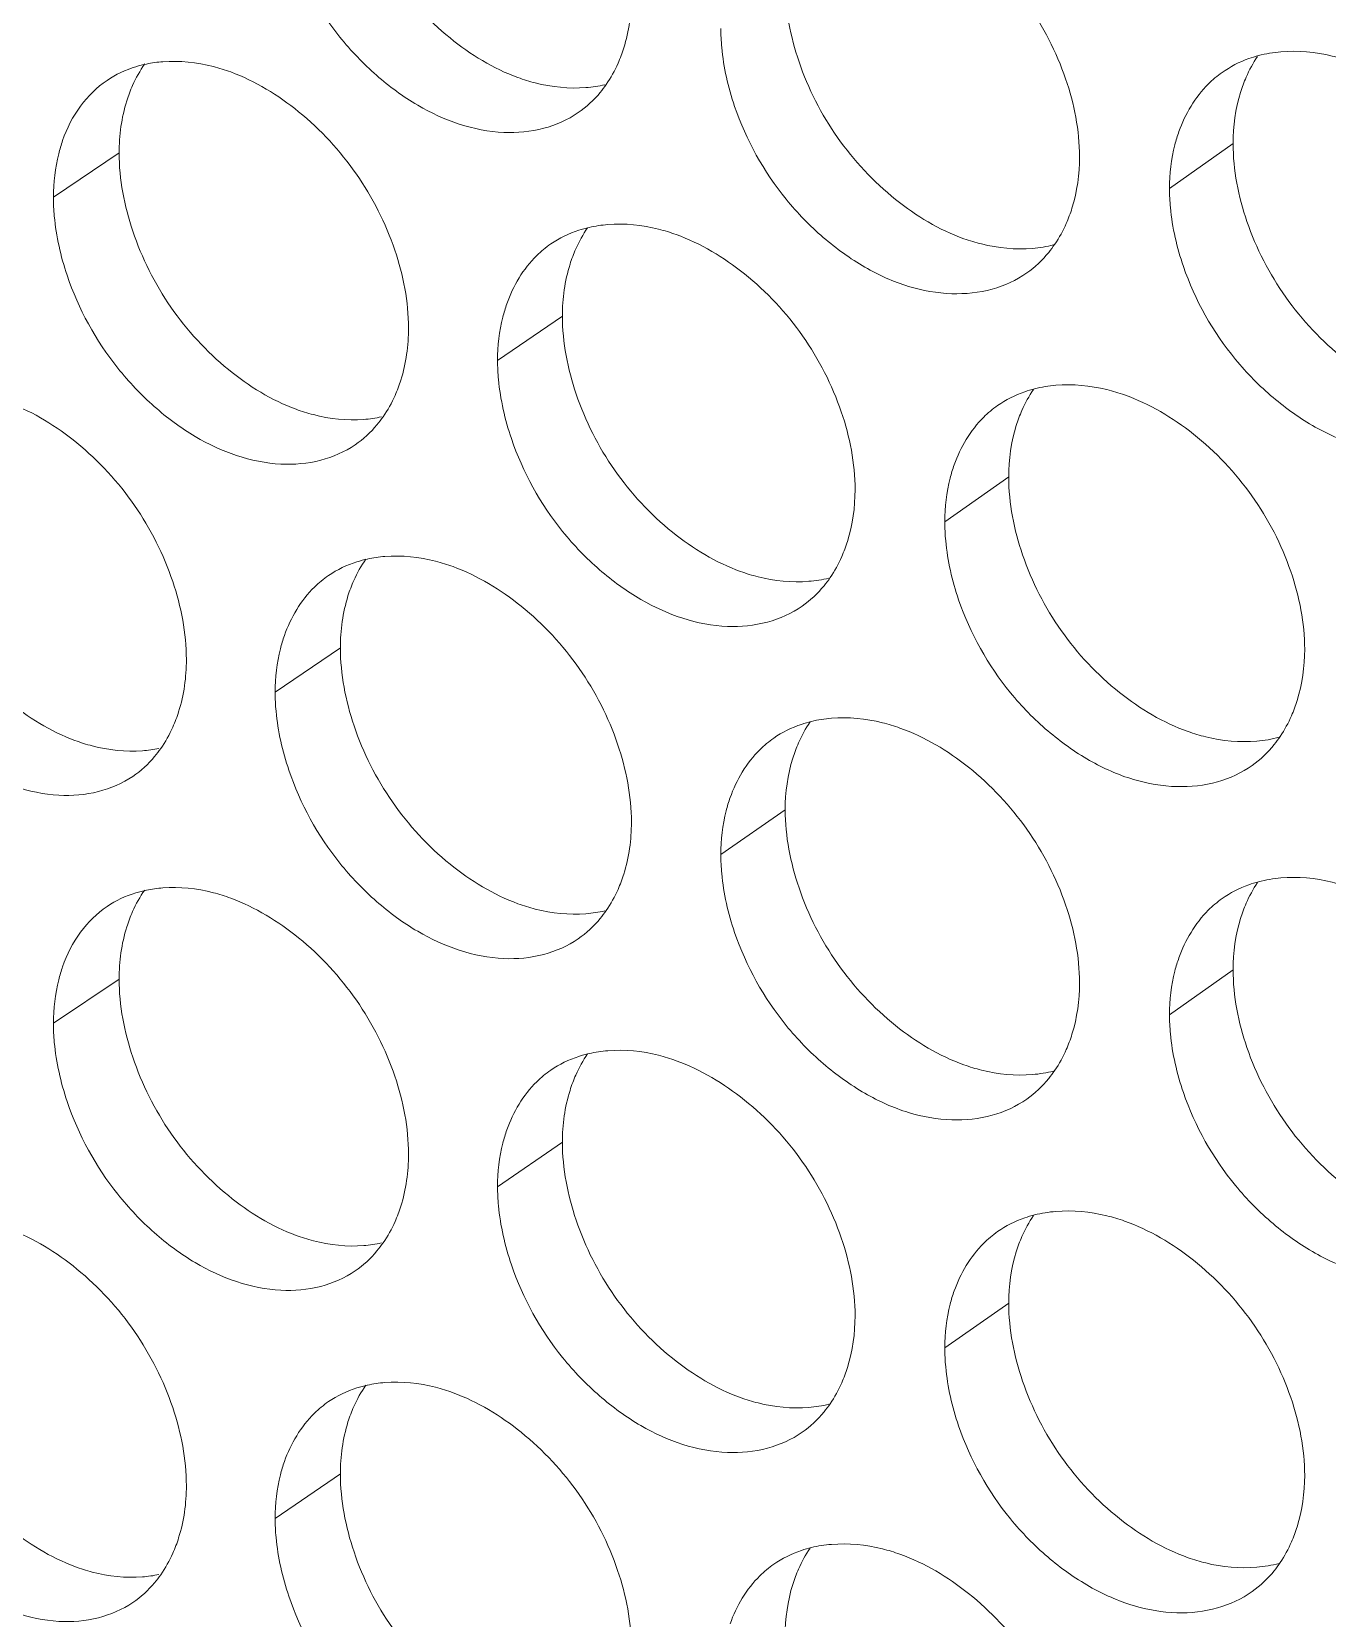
# Model space of a CAD drawing. Header units: millimetres. Extents: x 1177 to 4147, y 93 to 2194.
# Drawn here: x 2644.29 to 2656.64, y 733.92 to 749.05 of the extents above; entities that cross this region are included whole.
import ezdxf

# ---------------------------------------------------------------- set-up
doc = ezdxf.new("R2010")
doc.units = ezdxf.units.MM
doc.header["$LTSCALE"] = 0.1
doc.layers.get('0').update_dxf_attribs({"lineweight": 13})
doc.layers.add('标注', color=251, linetype='Continuous', lineweight=9)

# ---------------------------------------------------------------- blocks, each defined once
blk = doc.blocks.new('02')
for points, knots in [([(4627.348, 522.744), (4597.363, 531.299), (4553.55, 545.69), (4497.641, 568.487), (4458.71, 586.649), (4422.281, 606.068), (4388.51, 626.659), (4357.551, 648.334), (4338.416, 663.815), (4329.392, 671.722)], [0, 0, 0, 0, 0.278685, 0.411475, 0.539478, 0.662459, 0.780251, 0.892768, 1, 1, 1, 1]), ([(4626.906, 521.428), (4597.052, 529.945), (4553.424, 544.261), (4497.732, 566.923), (4458.929, 584.973), (4422.597, 604.269), (4388.892, 624.729), (4357.964, 646.263), (4338.829, 661.641), (4329.798, 669.496)], [0, 0, 0, 0, 0.278468, 0.411196, 0.539177, 0.662176, 0.780023, 0.892638, 1, 1, 1, 1]), ([(4628.518, 518.372), (4598.337, 526.935), (4554.235, 541.353), (4497.955, 564.22), (4458.766, 582.448), (4422.099, 601.945), (4388.114, 622.628), (4356.965, 644.402), (4337.717, 659.96), (4328.641, 667.907)], [0, 0, 0, 0, 0.278732, 0.411552, 0.539576, 0.662563, 0.780343, 0.892822, 1, 1, 1, 1]), ([(4328.202, 667.332), (4337.3, 659.316), (4356.601, 643.626), (4387.852, 621.677), (4421.956, 600.844), (4458.755, 581.215), (4498.091, 562.874), (4554.59, 539.876), (4598.873, 525.389), (4629.18, 516.79)], [0, 0, 0, 0, 0.107262, 0.219794, 0.337581, 0.460553, 0.588547, 0.721328, 1, 1, 1, 1])]:
    blk.add_open_spline(points, degree=3, knots=knots)
at = {"layer": '标注'}
for p, q in [((4547.872, 659.683), (4546.977, 659.081)), ((4563.046, 659.811), (4562.18, 659.198)), ((4553.91, 657.462), (4553.027, 656.856)), ((4559.99, 655.271), (4559.119, 654.66)), ((4550.886, 652.944), (4549.997, 652.34)), ((4556.945, 650.738), (4556.068, 650.13)), ((4547.872, 648.433), (4546.977, 647.831)), ((4547.872, 648.433), (4546.977, 647.831)), ((4563.046, 648.561), (4562.18, 647.948)), ((4553.91, 646.212), (4553.027, 645.606)), ((4553.91, 646.212), (4553.027, 645.606)), ((4559.99, 644.021), (4559.119, 643.41)), ((4559.99, 644.021), (4559.119, 643.41)), ((4550.886, 641.694), (4549.997, 641.09))]:
    blk.add_line(p, q, dxfattribs=at)
for centre, radius, start, end in [((4548.6, 659.171), 1.76, 94.3009, 101.6849), ((4554.092, 662.331), 1.763, 274.5012, 282.9601), ((4554.669, 656.938), 1.776, 94.5239, 102.8809), ((4551.07, 657.804), 1.755, 274.3898, 282.359), ((4551.629, 652.426), 1.768, 94.4127, 102.2837), ((4548.059, 653.284), 1.746, 274.2779, 281.7562), ((4548.6, 647.921), 1.76, 94.3009, 101.6849), ((4548.6, 647.921), 1.76, 94.3009, 101.6849), ((4554.092, 651.081), 1.763, 274.5012, 282.9601), ((4554.669, 645.688), 1.776, 94.5239, 102.8809), ((4554.669, 645.688), 1.776, 94.5239, 102.8809), ((4551.07, 646.554), 1.755, 274.3898, 282.359), ((4551.07, 646.554), 1.755, 274.3898, 282.359), ((4551.629, 641.176), 1.768, 94.4127, 102.2837), ((4548.059, 642.034), 1.746, 274.2779, 281.7562)]:
    blk.add_arc(centre, radius, start, end, dxfattribs=at)
for points, knots in [([(4550.886, 664.194), (4550.886, 663.835), (4551.032, 663.088), (4551.549, 662.067), (4552.323, 661.228), (4552.969, 660.832), (4553.305, 660.71)], [0, 0, 0, 0, 0.241622, 0.501159, 0.760144, 1, 1, 1, 1]), ([(4560.954, 659.632), (4560.954, 659.991), (4560.805, 660.738), (4560.281, 661.755), (4559.498, 662.59), (4558.846, 662.981), (4558.508, 663.102)], [0, 0, 0, 0, 0.241011, 0.500085, 0.759268, 1, 1, 1, 1]), ([(4550.184, 662.528), (4550.338, 662.072), (4550.695, 661.422), (4551.358, 660.732), (4552.068, 660.207), (4552.881, 659.917), (4553.652, 659.988), (4553.984, 660.134), (4554.126, 660.232)], [0, 0, 0, 0, 0.280322, 0.420487, 0.555043, 0.793636, 0.899726, 1, 1, 1, 1]), ([(4556.945, 661.988), (4556.945, 661.629), (4557.093, 660.882), (4557.613, 659.863), (4558.393, 659.028), (4559.043, 658.636), (4559.38, 658.515)], [0, 0, 0, 0, 0.241314, 0.500547, 0.759571, 1, 1, 1, 1]), ([(4554.668, 660.905), (4554.698, 660.973), (4554.808, 661.266), (4554.85, 661.582), (4554.85, 661.819)], [0, 0, 0, 0, 0.238095, 1, 1, 1, 1]), ([(4556.068, 661.38), (4556.068, 661.293), (4556.086, 660.933), (4556.167, 660.578), (4556.256, 660.318)], [0, 0, 0, 0, 0.239836, 1, 1, 1, 1]), ([(4548.244, 660.894), (4548.195, 660.884), (4548.007, 660.836), (4547.827, 660.753), (4547.707, 660.672)], [0, 0, 0, 0, 0.255291, 1, 1, 1, 1]), ([(4549.392, 660.786), (4549.315, 660.814), (4549.017, 660.908), (4548.698, 660.943), (4548.468, 660.926)], [0, 0, 0, 0, 0.264101, 1, 1, 1, 1]), ([(4563.393, 661.009), (4563.348, 660.997), (4563.173, 660.943), (4563.007, 660.858), (4562.895, 660.779)], [0, 0, 0, 0, 0.254423, 1, 1, 1, 1]), ([(4564.636, 660.932), (4564.557, 660.959), (4564.253, 661.05), (4563.929, 661.081), (4563.696, 661.061)], [0, 0, 0, 0, 0.263409, 1, 1, 1, 1]), ([(4551.814, 657.299), (4551.814, 657.658), (4551.667, 658.405), (4551.148, 659.426), (4550.374, 660.265), (4549.727, 660.662), (4549.392, 660.786)], [0, 0, 0, 0, 0.241473, 0.501006, 0.760131, 1, 1, 1, 1]), ([(4553.305, 660.71), (4553.382, 660.682), (4553.681, 660.589), (4554, 660.555), (4554.23, 660.573)], [0, 0, 0, 0, 0.263742, 1, 1, 1, 1]), ([(4562.895, 660.779), (4562.829, 660.732), (4562.572, 660.515), (4562.393, 660.213), (4562.308, 659.974)], [0, 0, 0, 0, 0.243501, 1, 1, 1, 1]), ([(4563.224, 660.715), (4563.195, 660.647), (4563.088, 660.358), (4563.046, 660.045), (4563.046, 659.811)], [0, 0, 0, 0, 0.238574, 1, 1, 1, 1]), ([(4547.707, 660.672), (4547.569, 660.578), (4547.318, 660.331), (4547.161, 660.019), (4547.102, 659.852)], [0, 0, 0, 0, 0.485902, 1, 1, 1, 1]), ([(4548.055, 660.603), (4548.025, 660.534), (4547.914, 660.24), (4547.872, 659.922), (4547.872, 659.683)], [0, 0, 0, 0, 0.23765, 1, 1, 1, 1]), ([(4554.126, 660.232), (4554.237, 660.309), (4554.372, 660.434), (4554.481, 660.579), (4554.507, 660.617)], [0, 0, 0, 0, 0.745554, 1, 1, 1, 1]), ([(4556.256, 660.318), (4556.412, 659.861), (4556.774, 659.211), (4557.443, 658.523), (4558.006, 658.116), (4558.601, 657.847), (4559.198, 657.741), (4559.76, 657.797), (4560.093, 657.949), (4560.235, 658.049)], [0, 0, 0, 0, 0.27906, 0.418751, 0.552974, 0.678194, 0.793225, 0.899482, 1, 1, 1, 1]), ([(4547.102, 659.852), (4547.082, 659.793), (4547.007, 659.542), (4546.977, 659.279), (4546.977, 659.081)], [0, 0, 0, 0, 0.2396, 1, 1, 1, 1]), ([(4562.308, 659.974), (4562.287, 659.915), (4562.21, 659.663), (4562.18, 659.398), (4562.18, 659.198)], [0, 0, 0, 0, 0.240105, 1, 1, 1, 1]), ([(4547.872, 659.683), (4547.872, 659.323), (4548.018, 658.576), (4548.532, 657.555), (4549.303, 656.714), (4549.948, 656.316), (4550.282, 656.193)], [0, 0, 0, 0, 0.241777, 0.501467, 0.760433, 1, 1, 1, 1]), ([(4560.773, 658.724), (4560.803, 658.791), (4560.912, 659.082), (4560.954, 659.396), (4560.954, 659.632)], [0, 0, 0, 0, 0.238464, 1, 1, 1, 1]), ([(4563.046, 659.811), (4563.046, 659.451), (4563.194, 658.706), (4563.719, 657.688), (4564.504, 656.856), (4565.158, 656.468), (4565.497, 656.349)], [0, 0, 0, 0, 0.241011, 0.499941, 0.759002, 1, 1, 1, 1]), ([(4562.18, 659.198), (4562.18, 659.112), (4562.198, 658.752), (4562.28, 658.396), (4562.369, 658.138)], [0, 0, 0, 0, 0.239921, 1, 1, 1, 1]), ([(4546.977, 659.081), (4546.977, 658.994), (4546.995, 658.634), (4547.076, 658.278), (4547.163, 658.018)], [0, 0, 0, 0, 0.23971, 1, 1, 1, 1]), ([(4554.273, 658.669), (4554.226, 658.658), (4554.042, 658.608), (4553.868, 658.524), (4553.752, 658.444)], [0, 0, 0, 0, 0.254929, 1, 1, 1, 1]), ([(4555.459, 658.572), (4555.381, 658.601), (4555.08, 658.693), (4554.76, 658.727), (4554.529, 658.708)], [0, 0, 0, 0, 0.26382, 1, 1, 1, 1]), ([(4557.897, 655.097), (4557.897, 655.456), (4557.749, 656.203), (4557.227, 657.222), (4556.446, 658.058), (4555.796, 658.451), (4555.459, 658.572)], [0, 0, 0, 0, 0.241164, 0.500391, 0.759555, 1, 1, 1, 1]), ([(4553.752, 658.444), (4553.684, 658.397), (4553.42, 658.179), (4553.239, 657.872), (4553.154, 657.629)], [0, 0, 0, 0, 0.242946, 1, 1, 1, 1]), ([(4554.092, 658.376), (4554.062, 658.308), (4553.953, 658.016), (4553.91, 657.7), (4553.91, 657.462)], [0, 0, 0, 0, 0.238023, 1, 1, 1, 1]), ([(4559.38, 658.515), (4559.459, 658.488), (4559.76, 658.396), (4560.081, 658.364), (4560.312, 658.383)], [0, 0, 0, 0, 0.263467, 1, 1, 1, 1]), ([(4560.235, 658.049), (4560.347, 658.127), (4560.482, 658.255), (4560.591, 658.402), (4560.617, 658.441)], [0, 0, 0, 0, 0.745636, 1, 1, 1, 1]), ([(4562.369, 658.138), (4562.526, 657.68), (4562.893, 657.029), (4563.57, 656.343), (4564.139, 655.939), (4564.74, 655.674), (4565.343, 655.573), (4565.908, 655.636), (4566.244, 655.792), (4566.386, 655.895)], [0, 0, 0, 0, 0.278313, 0.417788, 0.551922, 0.677197, 0.792453, 0.899064, 1, 1, 1, 1]), ([(4547.163, 658.018), (4547.317, 657.562), (4547.672, 656.913), (4548.331, 656.222), (4549.037, 655.695), (4549.845, 655.402), (4550.614, 655.468), (4550.945, 655.613), (4551.087, 655.709)], [0, 0, 0, 0, 0.280702, 0.420977, 0.555579, 0.794035, 0.899943, 1, 1, 1, 1]), ([(4553.154, 657.629), (4553.133, 657.57), (4553.057, 657.319), (4553.027, 657.055), (4553.027, 656.856)], [0, 0, 0, 0, 0.2398, 1, 1, 1, 1]), ([(4553.91, 657.462), (4553.91, 657.103), (4554.057, 656.357), (4554.576, 655.337), (4555.352, 654.499), (4556.001, 654.106), (4556.337, 653.984)], [0, 0, 0, 0, 0.241468, 0.500853, 0.759857, 1, 1, 1, 1]), ([(4551.63, 656.381), (4551.661, 656.449), (4551.771, 656.743), (4551.814, 657.06), (4551.814, 657.299)], [0, 0, 0, 0, 0.237909, 1, 1, 1, 1]), ([(4553.027, 656.856), (4553.027, 656.77), (4553.045, 656.41), (4553.127, 656.054), (4553.215, 655.794)], [0, 0, 0, 0, 0.239793, 1, 1, 1, 1]), ([(4560.343, 656.472), (4560.297, 656.46), (4560.119, 656.407), (4559.95, 656.323), (4559.837, 656.244)], [0, 0, 0, 0, 0.254587, 1, 1, 1, 1]), ([(4561.567, 656.388), (4561.488, 656.416), (4561.185, 656.507), (4560.862, 656.539), (4560.63, 656.519)], [0, 0, 0, 0, 0.263544, 1, 1, 1, 1]), ([(4564.021, 652.924), (4564.021, 653.283), (4563.872, 654.029), (4563.346, 655.046), (4562.56, 655.879), (4561.905, 656.268), (4561.567, 656.388)], [0, 0, 0, 0, 0.240859, 0.499781, 0.758983, 1, 1, 1, 1]), ([(4548.788, 652.785), (4548.788, 653.145), (4548.641, 653.892), (4548.125, 654.914), (4547.353, 655.755), (4546.709, 656.153), (4546.375, 656.278)], [0, 0, 0, 0, 0.241629, 0.501316, 0.760421, 1, 1, 1, 1]), ([(4550.282, 656.193), (4550.359, 656.165), (4550.657, 656.071), (4550.975, 656.036), (4551.205, 656.054)], [0, 0, 0, 0, 0.263881, 1, 1, 1, 1]), ([(4559.837, 656.244), (4559.77, 656.196), (4559.511, 655.979), (4559.332, 655.676), (4559.246, 655.436)], [0, 0, 0, 0, 0.243319, 1, 1, 1, 1]), ([(4560.17, 656.178), (4560.14, 656.111), (4560.032, 655.82), (4559.99, 655.507), (4559.99, 655.271)], [0, 0, 0, 0, 0.238392, 1, 1, 1, 1]), ([(4551.087, 655.709), (4551.198, 655.785), (4551.332, 655.91), (4551.441, 656.053), (4551.467, 656.091)], [0, 0, 0, 0, 0.745511, 1, 1, 1, 1]), ([(4553.215, 655.794), (4553.37, 655.338), (4553.729, 654.688), (4554.396, 653.999), (4555.11, 653.475), (4555.927, 653.189), (4556.701, 653.264), (4557.033, 653.413), (4557.175, 653.512)], [0, 0, 0, 0, 0.279944, 0.419999, 0.55451, 0.793241, 0.899512, 1, 1, 1, 1]), ([(4559.246, 655.436), (4559.225, 655.376), (4559.149, 655.125), (4559.119, 654.86), (4559.119, 654.66)], [0, 0, 0, 0, 0.240003, 1, 1, 1, 1]), ([(4544.868, 655.179), (4544.868, 654.819), (4545.014, 654.072), (4545.526, 653.049), (4546.294, 652.206), (4546.937, 651.807), (4547.27, 651.683)], [0, 0, 0, 0, 0.241933, 0.501777, 0.760722, 1, 1, 1, 1]), ([(4557.715, 654.186), (4557.745, 654.254), (4557.854, 654.545), (4557.897, 654.86), (4557.897, 655.097)], [0, 0, 0, 0, 0.23828, 1, 1, 1, 1]), ([(4559.99, 655.271), (4559.99, 654.911), (4560.138, 654.165), (4560.661, 653.147), (4561.443, 652.313), (4562.096, 651.924), (4562.434, 651.804)], [0, 0, 0, 0, 0.241162, 0.500244, 0.759286, 1, 1, 1, 1]), ([(4559.119, 654.66), (4559.119, 654.574), (4559.136, 654.214), (4559.219, 653.858), (4559.307, 653.599)], [0, 0, 0, 0, 0.239878, 1, 1, 1, 1]), ([(4552.42, 654.05), (4552.343, 654.079), (4552.043, 654.172), (4551.724, 654.207), (4551.493, 654.188)], [0, 0, 0, 0, 0.26396, 1, 1, 1, 1]), ([(4551.253, 654.153), (4551.205, 654.143), (4551.02, 654.094), (4550.843, 654.01), (4550.724, 653.929)], [0, 0, 0, 0, 0.255107, 1, 1, 1, 1]), ([(4554.85, 650.569), (4554.85, 650.929), (4554.703, 651.675), (4554.182, 652.695), (4553.405, 653.533), (4552.756, 653.928), (4552.42, 654.05)], [0, 0, 0, 0, 0.241318, 0.500698, 0.759842, 1, 1, 1, 1]), ([(4556.337, 653.984), (4556.415, 653.956), (4556.715, 653.864), (4557.035, 653.831), (4557.266, 653.85)], [0, 0, 0, 0, 0.263604, 1, 1, 1, 1]), ([(4550.724, 653.929), (4550.656, 653.882), (4550.391, 653.665), (4550.209, 653.356), (4550.123, 653.112)], [0, 0, 0, 0, 0.242752, 1, 1, 1, 1]), ([(4551.068, 653.861), (4551.038, 653.793), (4550.928, 653.499), (4550.886, 653.183), (4550.886, 652.944)], [0, 0, 0, 0, 0.237837, 1, 1, 1, 1]), ([(4557.175, 653.512), (4557.287, 653.589), (4557.422, 653.716), (4557.531, 653.862), (4557.557, 653.9)], [0, 0, 0, 0, 0.745595, 1, 1, 1, 1]), ([(4559.307, 653.599), (4559.464, 653.142), (4559.828, 652.491), (4560.501, 651.804), (4561.067, 651.399), (4561.665, 651.132), (4562.265, 651.028), (4562.829, 651.088), (4563.163, 651.242), (4563.306, 651.343)], [0, 0, 0, 0, 0.278686, 0.418268, 0.552446, 0.677694, 0.792838, 0.899272, 1, 1, 1, 1]), ([(4544.154, 653.515), (4544.306, 653.06), (4544.659, 652.411), (4545.315, 651.719), (4546.016, 651.191), (4546.82, 650.894), (4547.586, 650.956), (4547.916, 651.099), (4548.058, 651.194)], [0, 0, 0, 0, 0.281084, 0.421471, 0.556119, 0.794437, 0.900161, 1, 1, 1, 1]), ([(4550.123, 653.112), (4550.102, 653.053), (4550.027, 652.802), (4549.997, 652.539), (4549.997, 652.34)], [0, 0, 0, 0, 0.2397, 1, 1, 1, 1]), ([(4550.886, 652.944), (4550.886, 652.585), (4551.032, 651.838), (4551.549, 650.817), (4552.323, 649.978), (4552.969, 649.582), (4553.305, 649.46)], [0, 0, 0, 0, 0.241622, 0.501159, 0.760144, 1, 1, 1, 1]), ([(4563.842, 652.019), (4563.871, 652.087), (4563.979, 652.376), (4564.021, 652.689), (4564.021, 652.924)], [0, 0, 0, 0, 0.238646, 1, 1, 1, 1]), ([(4548.603, 651.865), (4548.634, 651.933), (4548.745, 652.228), (4548.788, 652.546), (4548.788, 652.785)], [0, 0, 0, 0, 0.237722, 1, 1, 1, 1]), ([(4549.997, 652.34), (4549.997, 652.253), (4550.015, 651.893), (4550.096, 651.537), (4550.184, 651.278)], [0, 0, 0, 0, 0.239751, 1, 1, 1, 1]), ([(4557.303, 651.942), (4557.256, 651.931), (4557.076, 651.879), (4556.904, 651.795), (4556.789, 651.715)], [0, 0, 0, 0, 0.254756, 1, 1, 1, 1]), ([(4558.508, 651.852), (4558.429, 651.88), (4558.127, 651.972), (4557.806, 652.004), (4557.574, 651.985)], [0, 0, 0, 0, 0.263682, 1, 1, 1, 1]), ([(4560.954, 648.382), (4560.954, 648.741), (4560.805, 649.488), (4560.281, 650.505), (4559.498, 651.34), (4558.846, 651.731), (4558.508, 651.852)], [0, 0, 0, 0, 0.241011, 0.500085, 0.759268, 1, 1, 1, 1]), ([(4547.27, 651.683), (4547.347, 651.655), (4547.644, 651.56), (4547.961, 651.525), (4548.189, 651.542)], [0, 0, 0, 0, 0.264022, 1, 1, 1, 1]), ([(4556.789, 651.715), (4556.722, 651.668), (4556.461, 651.451), (4556.28, 651.145), (4556.195, 650.904)], [0, 0, 0, 0, 0.243134, 1, 1, 1, 1]), ([(4557.126, 651.649), (4557.096, 651.581), (4556.987, 651.289), (4556.945, 650.975), (4556.945, 650.738)], [0, 0, 0, 0, 0.238208, 1, 1, 1, 1]), ([(4562.434, 651.804), (4562.512, 651.776), (4562.815, 651.685), (4563.137, 651.654), (4563.369, 651.674)], [0, 0, 0, 0, 0.263331, 1, 1, 1, 1]), ([(4563.306, 651.343), (4563.418, 651.422), (4563.553, 651.552), (4563.662, 651.7), (4563.688, 651.739)], [0, 0, 0, 0, 0.745677, 1, 1, 1, 1]), ([(4548.058, 651.194), (4548.169, 651.269), (4548.303, 651.392), (4548.412, 651.535), (4548.438, 651.572)], [0, 0, 0, 0, 0.745468, 1, 1, 1, 1]), ([(4550.184, 651.278), (4550.338, 650.822), (4550.695, 650.172), (4551.358, 649.482), (4552.068, 648.957), (4552.881, 648.667), (4553.652, 648.738), (4553.984, 648.884), (4554.126, 648.982)], [0, 0, 0, 0, 0.280322, 0.420487, 0.555043, 0.793636, 0.899726, 1, 1, 1, 1]), ([(4556.195, 650.904), (4556.174, 650.845), (4556.098, 650.593), (4556.068, 650.329), (4556.068, 650.13)], [0, 0, 0, 0, 0.239901, 1, 1, 1, 1]), ([(4554.668, 649.655), (4554.698, 649.723), (4554.808, 650.016), (4554.85, 650.332), (4554.85, 650.569)], [0, 0, 0, 0, 0.238095, 1, 1, 1, 1]), ([(4556.945, 650.738), (4556.945, 650.379), (4557.093, 649.632), (4557.613, 648.613), (4558.393, 647.778), (4559.043, 647.386), (4559.38, 647.265)], [0, 0, 0, 0, 0.241314, 0.500547, 0.759571, 1, 1, 1, 1]), ([(4556.068, 650.13), (4556.068, 650.043), (4556.086, 649.683), (4556.167, 649.328), (4556.256, 649.068)], [0, 0, 0, 0, 0.239836, 1, 1, 1, 1]), ([(4549.392, 649.536), (4549.315, 649.564), (4549.017, 649.658), (4548.698, 649.693), (4548.468, 649.676)], [0, 0, 0, 0, 0.264101, 1, 1, 1, 1]), ([(4549.392, 649.536), (4549.315, 649.564), (4549.017, 649.658), (4548.698, 649.693), (4548.468, 649.676)], [0, 0, 0, 0, 0.264101, 1, 1, 1, 1]), ([(4563.393, 649.759), (4563.348, 649.747), (4563.173, 649.693), (4563.007, 649.608), (4562.895, 649.529)], [0, 0, 0, 0, 0.254423, 1, 1, 1, 1]), ([(4564.636, 649.682), (4564.557, 649.709), (4564.253, 649.8), (4563.929, 649.831), (4563.696, 649.811)], [0, 0, 0, 0, 0.263409, 1, 1, 1, 1]), ([(4548.244, 649.644), (4548.195, 649.634), (4548.007, 649.586), (4547.827, 649.503), (4547.707, 649.422)], [0, 0, 0, 0, 0.255291, 1, 1, 1, 1]), ([(4548.244, 649.644), (4548.195, 649.634), (4548.007, 649.586), (4547.827, 649.503), (4547.707, 649.422)], [0, 0, 0, 0, 0.255291, 1, 1, 1, 1]), ([(4551.814, 646.049), (4551.814, 646.408), (4551.667, 647.155), (4551.148, 648.176), (4550.374, 649.015), (4549.727, 649.412), (4549.392, 649.536)], [0, 0, 0, 0, 0.241473, 0.501006, 0.760131, 1, 1, 1, 1]), ([(4551.814, 646.049), (4551.814, 646.408), (4551.667, 647.155), (4551.148, 648.176), (4550.374, 649.015), (4549.727, 649.412), (4549.392, 649.536)], [0, 0, 0, 0, 0.241473, 0.501006, 0.760131, 1, 1, 1, 1]), ([(4553.305, 649.46), (4553.382, 649.432), (4553.681, 649.339), (4554, 649.305), (4554.23, 649.323)], [0, 0, 0, 0, 0.263742, 1, 1, 1, 1]), ([(4562.895, 649.529), (4562.829, 649.482), (4562.572, 649.265), (4562.393, 648.963), (4562.308, 648.724)], [0, 0, 0, 0, 0.243501, 1, 1, 1, 1]), ([(4563.224, 649.465), (4563.195, 649.397), (4563.088, 649.108), (4563.046, 648.795), (4563.046, 648.561)], [0, 0, 0, 0, 0.238574, 1, 1, 1, 1]), ([(4547.707, 649.422), (4547.569, 649.328), (4547.318, 649.081), (4547.161, 648.769), (4547.102, 648.602)], [0, 0, 0, 0, 0.485902, 1, 1, 1, 1]), ([(4547.707, 649.422), (4547.569, 649.328), (4547.318, 649.081), (4547.161, 648.769), (4547.102, 648.602)], [0, 0, 0, 0, 0.485902, 1, 1, 1, 1]), ([(4548.055, 649.353), (4548.025, 649.284), (4547.914, 648.99), (4547.872, 648.672), (4547.872, 648.433)], [0, 0, 0, 0, 0.23765, 1, 1, 1, 1]), ([(4548.055, 649.353), (4548.025, 649.284), (4547.914, 648.99), (4547.872, 648.672), (4547.872, 648.433)], [0, 0, 0, 0, 0.23765, 1, 1, 1, 1]), ([(4554.126, 648.982), (4554.237, 649.059), (4554.372, 649.184), (4554.481, 649.329), (4554.507, 649.367)], [0, 0, 0, 0, 0.745554, 1, 1, 1, 1]), ([(4556.256, 649.068), (4556.412, 648.611), (4556.774, 647.961), (4557.443, 647.273), (4558.006, 646.866), (4558.601, 646.597), (4559.198, 646.491), (4559.76, 646.547), (4560.093, 646.699), (4560.235, 646.799)], [0, 0, 0, 0, 0.27906, 0.418751, 0.552974, 0.678194, 0.793225, 0.899482, 1, 1, 1, 1]), ([(4547.102, 648.602), (4547.082, 648.543), (4547.007, 648.292), (4546.977, 648.029), (4546.977, 647.831)], [0, 0, 0, 0, 0.2396, 1, 1, 1, 1]), ([(4547.102, 648.602), (4547.082, 648.543), (4547.007, 648.292), (4546.977, 648.029), (4546.977, 647.831)], [0, 0, 0, 0, 0.2396, 1, 1, 1, 1]), ([(4562.308, 648.724), (4562.287, 648.665), (4562.21, 648.413), (4562.18, 648.148), (4562.18, 647.948)], [0, 0, 0, 0, 0.240105, 1, 1, 1, 1]), ([(4547.872, 648.433), (4547.872, 648.073), (4548.018, 647.326), (4548.532, 646.305), (4549.303, 645.464), (4549.948, 645.066), (4550.282, 644.943)], [0, 0, 0, 0, 0.241777, 0.501467, 0.760433, 1, 1, 1, 1]), ([(4547.872, 648.433), (4547.872, 648.073), (4548.018, 647.326), (4548.532, 646.305), (4549.303, 645.464), (4549.948, 645.066), (4550.282, 644.943)], [0, 0, 0, 0, 0.241777, 0.501467, 0.760433, 1, 1, 1, 1]), ([(4560.773, 647.474), (4560.803, 647.541), (4560.912, 647.832), (4560.954, 648.146), (4560.954, 648.382)], [0, 0, 0, 0, 0.238464, 1, 1, 1, 1]), ([(4563.046, 648.561), (4563.046, 648.201), (4563.194, 647.456), (4563.719, 646.438), (4564.504, 645.606), (4565.158, 645.218), (4565.497, 645.099)], [0, 0, 0, 0, 0.241011, 0.499941, 0.759002, 1, 1, 1, 1]), ([(4562.18, 647.948), (4562.18, 647.862), (4562.198, 647.502), (4562.28, 647.146), (4562.369, 646.888)], [0, 0, 0, 0, 0.239921, 1, 1, 1, 1]), ([(4546.977, 647.831), (4546.977, 647.744), (4546.995, 647.384), (4547.076, 647.028), (4547.163, 646.768)], [0, 0, 0, 0, 0.23971, 1, 1, 1, 1]), ([(4546.977, 647.831), (4546.977, 647.744), (4546.995, 647.384), (4547.076, 647.028), (4547.163, 646.768)], [0, 0, 0, 0, 0.23971, 1, 1, 1, 1]), ([(4554.273, 647.419), (4554.226, 647.408), (4554.042, 647.358), (4553.868, 647.274), (4553.752, 647.194)], [0, 0, 0, 0, 0.254929, 1, 1, 1, 1]), ([(4554.273, 647.419), (4554.226, 647.408), (4554.042, 647.358), (4553.868, 647.274), (4553.752, 647.194)], [0, 0, 0, 0, 0.254929, 1, 1, 1, 1]), ([(4555.459, 647.322), (4555.381, 647.351), (4555.08, 647.443), (4554.76, 647.477), (4554.529, 647.458)], [0, 0, 0, 0, 0.26382, 1, 1, 1, 1]), ([(4555.459, 647.322), (4555.381, 647.351), (4555.08, 647.443), (4554.76, 647.477), (4554.529, 647.458)], [0, 0, 0, 0, 0.26382, 1, 1, 1, 1]), ([(4557.897, 643.847), (4557.897, 644.206), (4557.749, 644.953), (4557.227, 645.972), (4556.446, 646.808), (4555.796, 647.201), (4555.459, 647.322)], [0, 0, 0, 0, 0.241164, 0.500391, 0.759555, 1, 1, 1, 1]), ([(4557.897, 643.847), (4557.897, 644.206), (4557.749, 644.953), (4557.227, 645.972), (4556.446, 646.808), (4555.796, 647.201), (4555.459, 647.322)], [0, 0, 0, 0, 0.241164, 0.500391, 0.759555, 1, 1, 1, 1]), ([(4553.752, 647.194), (4553.684, 647.147), (4553.42, 646.929), (4553.239, 646.622), (4553.154, 646.379)], [0, 0, 0, 0, 0.242946, 1, 1, 1, 1]), ([(4553.752, 647.194), (4553.684, 647.147), (4553.42, 646.929), (4553.239, 646.622), (4553.154, 646.379)], [0, 0, 0, 0, 0.242946, 1, 1, 1, 1]), ([(4554.092, 647.126), (4554.062, 647.058), (4553.953, 646.766), (4553.91, 646.45), (4553.91, 646.212)], [0, 0, 0, 0, 0.238023, 1, 1, 1, 1]), ([(4554.092, 647.126), (4554.062, 647.058), (4553.953, 646.766), (4553.91, 646.45), (4553.91, 646.212)], [0, 0, 0, 0, 0.238023, 1, 1, 1, 1]), ([(4559.38, 647.265), (4559.459, 647.238), (4559.76, 647.146), (4560.081, 647.114), (4560.312, 647.133)], [0, 0, 0, 0, 0.263467, 1, 1, 1, 1]), ([(4560.235, 646.799), (4560.347, 646.877), (4560.482, 647.005), (4560.591, 647.152), (4560.617, 647.191)], [0, 0, 0, 0, 0.745636, 1, 1, 1, 1]), ([(4562.369, 646.888), (4562.526, 646.43), (4562.893, 645.779), (4563.57, 645.093), (4564.139, 644.689), (4564.74, 644.424), (4565.343, 644.323), (4565.908, 644.386), (4566.244, 644.542), (4566.386, 644.645)], [0, 0, 0, 0, 0.278313, 0.417788, 0.551922, 0.677197, 0.792453, 0.899064, 1, 1, 1, 1]), ([(4547.163, 646.768), (4547.317, 646.312), (4547.672, 645.663), (4548.331, 644.972), (4549.037, 644.445), (4549.845, 644.152), (4550.614, 644.218), (4550.945, 644.363), (4551.087, 644.459)], [0, 0, 0, 0, 0.280702, 0.420977, 0.555579, 0.794035, 0.899943, 1, 1, 1, 1]), ([(4547.163, 646.768), (4547.317, 646.312), (4547.672, 645.663), (4548.331, 644.972), (4549.037, 644.445), (4549.845, 644.152), (4550.614, 644.218), (4550.945, 644.363), (4551.087, 644.459)], [0, 0, 0, 0, 0.280702, 0.420977, 0.555579, 0.794035, 0.899943, 1, 1, 1, 1]), ([(4553.154, 646.379), (4553.133, 646.32), (4553.057, 646.069), (4553.027, 645.805), (4553.027, 645.606)], [0, 0, 0, 0, 0.2398, 1, 1, 1, 1]), ([(4553.154, 646.379), (4553.133, 646.32), (4553.057, 646.069), (4553.027, 645.805), (4553.027, 645.606)], [0, 0, 0, 0, 0.2398, 1, 1, 1, 1]), ([(4553.91, 646.212), (4553.91, 645.853), (4554.057, 645.107), (4554.576, 644.087), (4555.352, 643.249), (4556.001, 642.856), (4556.337, 642.734)], [0, 0, 0, 0, 0.241468, 0.500853, 0.759857, 1, 1, 1, 1]), ([(4553.91, 646.212), (4553.91, 645.853), (4554.057, 645.107), (4554.576, 644.087), (4555.352, 643.249), (4556.001, 642.856), (4556.337, 642.734)], [0, 0, 0, 0, 0.241468, 0.500853, 0.759857, 1, 1, 1, 1]), ([(4551.63, 645.131), (4551.661, 645.199), (4551.771, 645.493), (4551.814, 645.81), (4551.814, 646.049)], [0, 0, 0, 0, 0.237909, 1, 1, 1, 1]), ([(4551.63, 645.131), (4551.661, 645.199), (4551.771, 645.493), (4551.814, 645.81), (4551.814, 646.049)], [0, 0, 0, 0, 0.237909, 1, 1, 1, 1]), ([(4553.027, 645.606), (4553.027, 645.52), (4553.045, 645.16), (4553.127, 644.804), (4553.215, 644.544)], [0, 0, 0, 0, 0.239793, 1, 1, 1, 1]), ([(4553.027, 645.606), (4553.027, 645.52), (4553.045, 645.16), (4553.127, 644.804), (4553.215, 644.544)], [0, 0, 0, 0, 0.239793, 1, 1, 1, 1]), ([(4560.343, 645.222), (4560.297, 645.21), (4560.119, 645.157), (4559.95, 645.073), (4559.837, 644.994)], [0, 0, 0, 0, 0.254587, 1, 1, 1, 1]), ([(4560.343, 645.222), (4560.297, 645.21), (4560.119, 645.157), (4559.95, 645.073), (4559.837, 644.994)], [0, 0, 0, 0, 0.254587, 1, 1, 1, 1]), ([(4561.567, 645.138), (4561.488, 645.166), (4561.185, 645.257), (4560.862, 645.289), (4560.63, 645.269)], [0, 0, 0, 0, 0.263544, 1, 1, 1, 1]), ([(4561.567, 645.138), (4561.488, 645.166), (4561.185, 645.257), (4560.862, 645.289), (4560.63, 645.269)], [0, 0, 0, 0, 0.263544, 1, 1, 1, 1]), ([(4564.021, 641.674), (4564.021, 642.033), (4563.872, 642.779), (4563.346, 643.796), (4562.56, 644.629), (4561.905, 645.018), (4561.567, 645.138)], [0, 0, 0, 0, 0.240859, 0.499781, 0.758983, 1, 1, 1, 1]), ([(4564.021, 641.674), (4564.021, 642.033), (4563.872, 642.779), (4563.346, 643.796), (4562.56, 644.629), (4561.905, 645.018), (4561.567, 645.138)], [0, 0, 0, 0, 0.240859, 0.499781, 0.758983, 1, 1, 1, 1]), ([(4548.788, 641.535), (4548.788, 641.895), (4548.641, 642.642), (4548.125, 643.664), (4547.353, 644.505), (4546.709, 644.903), (4546.375, 645.028)], [0, 0, 0, 0, 0.241629, 0.501316, 0.760421, 1, 1, 1, 1]), ([(4550.282, 644.943), (4550.359, 644.915), (4550.657, 644.821), (4550.975, 644.786), (4551.205, 644.804)], [0, 0, 0, 0, 0.263881, 1, 1, 1, 1]), ([(4550.282, 644.943), (4550.359, 644.915), (4550.657, 644.821), (4550.975, 644.786), (4551.205, 644.804)], [0, 0, 0, 0, 0.263881, 1, 1, 1, 1]), ([(4559.837, 644.994), (4559.77, 644.946), (4559.511, 644.729), (4559.332, 644.426), (4559.246, 644.186)], [0, 0, 0, 0, 0.243319, 1, 1, 1, 1]), ([(4559.837, 644.994), (4559.77, 644.946), (4559.511, 644.729), (4559.332, 644.426), (4559.246, 644.186)], [0, 0, 0, 0, 0.243319, 1, 1, 1, 1]), ([(4560.17, 644.928), (4560.14, 644.861), (4560.032, 644.57), (4559.99, 644.257), (4559.99, 644.021)], [0, 0, 0, 0, 0.238392, 1, 1, 1, 1]), ([(4560.17, 644.928), (4560.14, 644.861), (4560.032, 644.57), (4559.99, 644.257), (4559.99, 644.021)], [0, 0, 0, 0, 0.238392, 1, 1, 1, 1]), ([(4551.087, 644.459), (4551.198, 644.535), (4551.332, 644.66), (4551.441, 644.803), (4551.467, 644.841)], [0, 0, 0, 0, 0.745511, 1, 1, 1, 1]), ([(4551.087, 644.459), (4551.198, 644.535), (4551.332, 644.66), (4551.441, 644.803), (4551.467, 644.841)], [0, 0, 0, 0, 0.745511, 1, 1, 1, 1]), ([(4553.215, 644.544), (4553.37, 644.088), (4553.729, 643.438), (4554.396, 642.749), (4555.11, 642.225), (4555.927, 641.939), (4556.701, 642.014), (4557.033, 642.163), (4557.175, 642.262)], [0, 0, 0, 0, 0.279944, 0.419999, 0.55451, 0.793241, 0.899512, 1, 1, 1, 1]), ([(4553.215, 644.544), (4553.37, 644.088), (4553.729, 643.438), (4554.396, 642.749), (4555.11, 642.225), (4555.927, 641.939), (4556.701, 642.014), (4557.033, 642.163), (4557.175, 642.262)], [0, 0, 0, 0, 0.279944, 0.419999, 0.55451, 0.793241, 0.899512, 1, 1, 1, 1]), ([(4559.246, 644.186), (4559.225, 644.126), (4559.149, 643.875), (4559.119, 643.61), (4559.119, 643.41)], [0, 0, 0, 0, 0.240003, 1, 1, 1, 1]), ([(4559.246, 644.186), (4559.225, 644.126), (4559.149, 643.875), (4559.119, 643.61), (4559.119, 643.41)], [0, 0, 0, 0, 0.240003, 1, 1, 1, 1]), ([(4544.868, 643.929), (4544.868, 643.569), (4545.014, 642.822), (4545.526, 641.799), (4546.294, 640.956), (4546.937, 640.557), (4547.27, 640.433)], [0, 0, 0, 0, 0.241933, 0.501777, 0.760722, 1, 1, 1, 1]), ([(4557.715, 642.936), (4557.745, 643.004), (4557.854, 643.295), (4557.897, 643.61), (4557.897, 643.847)], [0, 0, 0, 0, 0.23828, 1, 1, 1, 1]), ([(4557.715, 642.936), (4557.745, 643.004), (4557.854, 643.295), (4557.897, 643.61), (4557.897, 643.847)], [0, 0, 0, 0, 0.23828, 1, 1, 1, 1]), ([(4559.99, 644.021), (4559.99, 643.661), (4560.138, 642.915), (4560.661, 641.897), (4561.443, 641.063), (4562.096, 640.674), (4562.434, 640.554)], [0, 0, 0, 0, 0.241162, 0.500244, 0.759286, 1, 1, 1, 1]), ([(4559.99, 644.021), (4559.99, 643.661), (4560.138, 642.915), (4560.661, 641.897), (4561.443, 641.063), (4562.096, 640.674), (4562.434, 640.554)], [0, 0, 0, 0, 0.241162, 0.500244, 0.759286, 1, 1, 1, 1]), ([(4559.119, 643.41), (4559.119, 643.324), (4559.136, 642.964), (4559.219, 642.608), (4559.307, 642.349)], [0, 0, 0, 0, 0.239878, 1, 1, 1, 1]), ([(4559.119, 643.41), (4559.119, 643.324), (4559.136, 642.964), (4559.219, 642.608), (4559.307, 642.349)], [0, 0, 0, 0, 0.239878, 1, 1, 1, 1]), ([(4551.253, 642.903), (4551.205, 642.893), (4551.02, 642.844), (4550.843, 642.76), (4550.724, 642.679)], [0, 0, 0, 0, 0.255107, 1, 1, 1, 1]), ([(4552.42, 642.8), (4552.343, 642.829), (4552.043, 642.922), (4551.724, 642.957), (4551.493, 642.938)], [0, 0, 0, 0, 0.26396, 1, 1, 1, 1]), ([(4554.85, 639.319), (4554.85, 639.679), (4554.703, 640.425), (4554.182, 641.445), (4553.405, 642.283), (4552.756, 642.678), (4552.42, 642.8)], [0, 0, 0, 0, 0.241318, 0.500698, 0.759842, 1, 1, 1, 1]), ([(4550.724, 642.679), (4550.656, 642.632), (4550.391, 642.415), (4550.209, 642.106), (4550.123, 641.862)], [0, 0, 0, 0, 0.242752, 1, 1, 1, 1]), ([(4551.068, 642.611), (4551.038, 642.543), (4550.928, 642.249), (4550.886, 641.933), (4550.886, 641.694)], [0, 0, 0, 0, 0.237837, 1, 1, 1, 1]), ([(4556.337, 642.734), (4556.415, 642.706), (4556.715, 642.614), (4557.035, 642.581), (4557.266, 642.6)], [0, 0, 0, 0, 0.263604, 1, 1, 1, 1]), ([(4556.337, 642.734), (4556.415, 642.706), (4556.715, 642.614), (4557.035, 642.581), (4557.266, 642.6)], [0, 0, 0, 0, 0.263604, 1, 1, 1, 1]), ([(4557.175, 642.262), (4557.287, 642.339), (4557.422, 642.466), (4557.531, 642.612), (4557.557, 642.65)], [0, 0, 0, 0, 0.745595, 1, 1, 1, 1]), ([(4557.175, 642.262), (4557.287, 642.339), (4557.422, 642.466), (4557.531, 642.612), (4557.557, 642.65)], [0, 0, 0, 0, 0.745595, 1, 1, 1, 1]), ([(4559.307, 642.349), (4559.464, 641.892), (4559.828, 641.241), (4560.501, 640.554), (4561.067, 640.149), (4561.665, 639.882), (4562.265, 639.778), (4562.829, 639.838), (4563.163, 639.992), (4563.306, 640.093)], [0, 0, 0, 0, 0.278686, 0.418268, 0.552446, 0.677694, 0.792838, 0.899272, 1, 1, 1, 1]), ([(4559.307, 642.349), (4559.464, 641.892), (4559.828, 641.241), (4560.501, 640.554), (4561.067, 640.149), (4561.665, 639.882), (4562.265, 639.778), (4562.829, 639.838), (4563.163, 639.992), (4563.306, 640.093)], [0, 0, 0, 0, 0.278686, 0.418268, 0.552446, 0.677694, 0.792838, 0.899272, 1, 1, 1, 1]), ([(4544.154, 642.265), (4544.306, 641.81), (4544.659, 641.161), (4545.315, 640.469), (4546.016, 639.941), (4546.82, 639.644), (4547.586, 639.706), (4547.916, 639.849), (4548.058, 639.944)], [0, 0, 0, 0, 0.281084, 0.421471, 0.556119, 0.794437, 0.900161, 1, 1, 1, 1]), ([(4550.123, 641.862), (4550.102, 641.803), (4550.027, 641.552), (4549.997, 641.289), (4549.997, 641.09)], [0, 0, 0, 0, 0.2397, 1, 1, 1, 1]), ([(4550.886, 641.694), (4550.886, 641.335), (4551.032, 640.588), (4551.549, 639.567), (4552.323, 638.728), (4552.969, 638.332), (4553.305, 638.21)], [0, 0, 0, 0, 0.241622, 0.501159, 0.760144, 1, 1, 1, 1]), ([(4563.842, 640.769), (4563.871, 640.837), (4563.979, 641.126), (4564.021, 641.439), (4564.021, 641.674)], [0, 0, 0, 0, 0.238646, 1, 1, 1, 1]), ([(4563.842, 640.769), (4563.871, 640.837), (4563.979, 641.126), (4564.021, 641.439), (4564.021, 641.674)], [0, 0, 0, 0, 0.238646, 1, 1, 1, 1]), ([(4548.603, 640.615), (4548.634, 640.683), (4548.745, 640.978), (4548.788, 641.296), (4548.788, 641.535)], [0, 0, 0, 0, 0.237722, 1, 1, 1, 1]), ([(4549.997, 641.09), (4549.997, 641.003), (4550.015, 640.643), (4550.096, 640.287), (4550.184, 640.028)], [0, 0, 0, 0, 0.239751, 1, 1, 1, 1]), ([(4557.303, 640.692), (4557.256, 640.681), (4557.076, 640.629), (4556.904, 640.545), (4556.789, 640.465)], [0, 0, 0, 0, 0.254756, 1, 1, 1, 1]), ([(4558.508, 640.602), (4558.429, 640.63), (4558.127, 640.722), (4557.806, 640.754), (4557.574, 640.735)], [0, 0, 0, 0, 0.263682, 1, 1, 1, 1]), ([(4560.954, 637.132), (4560.954, 637.491), (4560.805, 638.238), (4560.281, 639.255), (4559.498, 640.09), (4558.846, 640.481), (4558.508, 640.602)], [0, 0, 0, 0, 0.241011, 0.500085, 0.759268, 1, 1, 1, 1]), ([(4547.27, 640.433), (4547.347, 640.405), (4547.644, 640.31), (4547.961, 640.275), (4548.189, 640.292)], [0, 0, 0, 0, 0.264022, 1, 1, 1, 1]), ([(4556.789, 640.465), (4556.722, 640.418), (4556.461, 640.201), (4556.28, 639.895), (4556.195, 639.654)], [0, 0, 0, 0, 0.243134, 1, 1, 1, 1]), ([(4557.126, 640.399), (4557.096, 640.331), (4556.987, 640.039), (4556.945, 639.725), (4556.945, 639.488)], [0, 0, 0, 0, 0.238208, 1, 1, 1, 1]), ([(4562.434, 640.554), (4562.512, 640.526), (4562.815, 640.435), (4563.137, 640.404), (4563.369, 640.424)], [0, 0, 0, 0, 0.263331, 1, 1, 1, 1]), ([(4562.434, 640.554), (4562.512, 640.526), (4562.815, 640.435), (4563.137, 640.404), (4563.369, 640.424)], [0, 0, 0, 0, 0.263331, 1, 1, 1, 1]), ([(4563.306, 640.093), (4563.418, 640.172), (4563.553, 640.302), (4563.662, 640.45), (4563.688, 640.489)], [0, 0, 0, 0, 0.745677, 1, 1, 1, 1]), ([(4563.306, 640.093), (4563.418, 640.172), (4563.553, 640.302), (4563.662, 640.45), (4563.688, 640.489)], [0, 0, 0, 0, 0.745677, 1, 1, 1, 1]), ([(4548.058, 639.944), (4548.169, 640.019), (4548.303, 640.142), (4548.412, 640.285), (4548.438, 640.322)], [0, 0, 0, 0, 0.745468, 1, 1, 1, 1]), ([(4550.184, 640.028), (4550.338, 639.572), (4550.695, 638.922), (4551.358, 638.232), (4552.068, 637.707), (4552.881, 637.417), (4553.652, 637.488), (4553.984, 637.634), (4554.126, 637.732)], [0, 0, 0, 0, 0.280322, 0.420487, 0.555043, 0.793636, 0.899726, 1, 1, 1, 1])]:
    blk.add_open_spline(points, degree=3, knots=knots, dxfattribs=at)
for points in [[(4548.22, 660.896), (4548.156, 660.804), (4548.101, 660.705), (4548.055, 660.603)], [(4554.507, 660.617), (4554.569, 660.707), (4554.623, 660.804), (4554.668, 660.905)], [(4563.378, 660.997), (4563.319, 660.908), (4563.267, 660.813), (4563.224, 660.715)], [(4563.696, 661.061), (4563.594, 661.052), (4563.492, 661.035), (4563.393, 661.009)], [(4554.253, 658.665), (4554.19, 658.575), (4554.137, 658.477), (4554.092, 658.376)], [(4560.617, 658.441), (4560.678, 658.53), (4560.73, 658.625), (4560.773, 658.724)], [(4560.312, 658.383), (4560.409, 658.391), (4560.506, 658.407), (4560.601, 658.431)], [(4551.467, 656.091), (4551.531, 656.182), (4551.585, 656.28), (4551.63, 656.381)], [(4560.326, 656.462), (4560.266, 656.373), (4560.214, 656.277), (4560.17, 656.178)], [(4560.63, 656.519), (4560.533, 656.511), (4560.437, 656.496), (4560.343, 656.472)], [(4551.231, 654.152), (4551.168, 654.061), (4551.114, 653.963), (4551.068, 653.861)], [(4557.557, 653.9), (4557.618, 653.99), (4557.671, 654.086), (4557.715, 654.186)], [(4557.266, 653.85), (4557.358, 653.857), (4557.449, 653.872), (4557.539, 653.893)], [(4548.438, 651.572), (4548.503, 651.664), (4548.558, 651.763), (4548.603, 651.865)], [(4557.284, 651.935), (4557.223, 651.845), (4557.17, 651.749), (4557.126, 651.649)], [(4557.574, 651.985), (4557.483, 651.978), (4557.392, 651.964), (4557.303, 651.942)], [(4563.688, 651.739), (4563.747, 651.827), (4563.799, 651.922), (4563.842, 652.019)], [(4563.369, 651.674), (4563.471, 651.683), (4563.574, 651.7), (4563.673, 651.726)], [(4563.378, 649.747), (4563.319, 649.658), (4563.267, 649.563), (4563.224, 649.465)], [(4563.696, 649.811), (4563.594, 649.802), (4563.492, 649.785), (4563.393, 649.759)], [(4548.22, 649.646), (4548.156, 649.554), (4548.101, 649.455), (4548.055, 649.353)], [(4548.22, 649.646), (4548.156, 649.554), (4548.101, 649.455), (4548.055, 649.353)], [(4554.507, 649.367), (4554.569, 649.457), (4554.623, 649.554), (4554.668, 649.655)], [(4554.253, 647.415), (4554.19, 647.325), (4554.137, 647.227), (4554.092, 647.126)], [(4554.253, 647.415), (4554.19, 647.325), (4554.137, 647.227), (4554.092, 647.126)], [(4560.617, 647.191), (4560.678, 647.28), (4560.73, 647.375), (4560.773, 647.474)], [(4560.312, 647.133), (4560.409, 647.141), (4560.506, 647.157), (4560.601, 647.181)], [(4551.467, 644.841), (4551.531, 644.932), (4551.585, 645.03), (4551.63, 645.131)], [(4551.467, 644.841), (4551.531, 644.932), (4551.585, 645.03), (4551.63, 645.131)], [(4560.326, 645.212), (4560.266, 645.123), (4560.214, 645.027), (4560.17, 644.928)], [(4560.326, 645.212), (4560.266, 645.123), (4560.214, 645.027), (4560.17, 644.928)], [(4560.63, 645.269), (4560.533, 645.261), (4560.437, 645.246), (4560.343, 645.222)], [(4560.63, 645.269), (4560.533, 645.261), (4560.437, 645.246), (4560.343, 645.222)], [(4551.231, 642.902), (4551.168, 642.811), (4551.114, 642.713), (4551.068, 642.611)], [(4557.557, 642.65), (4557.618, 642.74), (4557.671, 642.836), (4557.715, 642.936)], [(4557.557, 642.65), (4557.618, 642.74), (4557.671, 642.836), (4557.715, 642.936)], [(4557.266, 642.6), (4557.358, 642.607), (4557.449, 642.622), (4557.539, 642.643)], [(4557.266, 642.6), (4557.358, 642.607), (4557.449, 642.622), (4557.539, 642.643)], [(4548.438, 640.322), (4548.503, 640.414), (4548.558, 640.513), (4548.603, 640.615)], [(4557.284, 640.685), (4557.223, 640.595), (4557.17, 640.499), (4557.126, 640.399)], [(4557.574, 640.735), (4557.483, 640.728), (4557.392, 640.714), (4557.303, 640.692)], [(4563.688, 640.489), (4563.747, 640.577), (4563.799, 640.672), (4563.842, 640.769)], [(4563.688, 640.489), (4563.747, 640.577), (4563.799, 640.672), (4563.842, 640.769)], [(4563.369, 640.424), (4563.471, 640.433), (4563.574, 640.45), (4563.673, 640.476)], [(4563.369, 640.424), (4563.471, 640.433), (4563.574, 640.45), (4563.673, 640.476)]]:
    blk.add_open_spline(points, degree=3, dxfattribs=at)

msp = doc.modelspace()

# ---------------------------------------------------------------- block references
at = {"xscale": 0.7, "yscale": 0.7, "zscale": 0.7}
msp.add_blockref('02', (-538.391, 286.112), dxfattribs=at)

doc.saveas('drawing.dxf')
